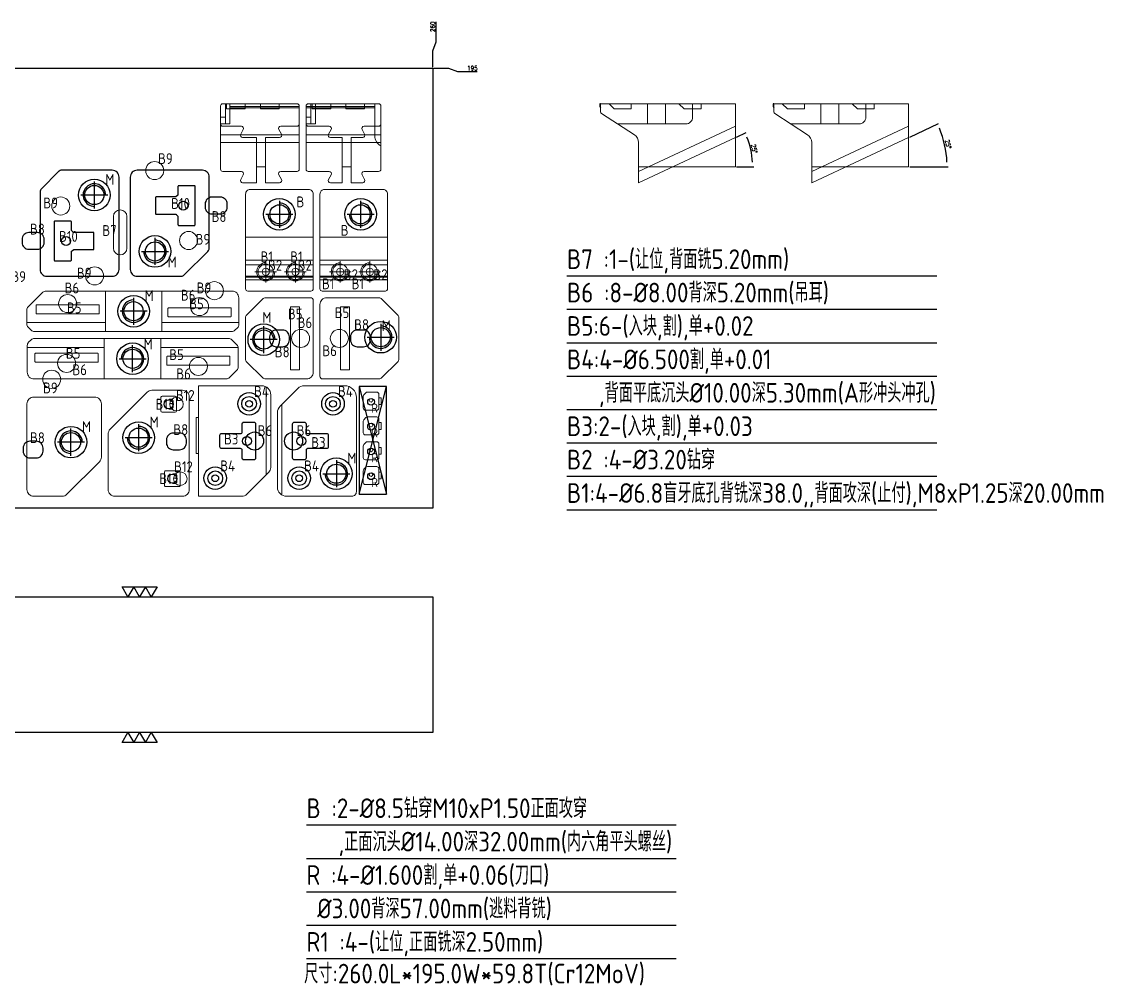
# Model space of a CAD drawing. Header units: millimetres. Extents: x 115810 to 116602, y -2947 to -2509.
# Drawn here: x 116121.9 to 116601.7, y -2936.5 to -2509.3 of the extents above; entities that cross this region are included whole.
import ezdxf
from ezdxf.enums import TextEntityAlignment as Align

# ---------------------------------------------------------------- set-up
doc = ezdxf.new("R2010")
doc.units = ezdxf.units.MM
for name, pattern in [('$TD_AUDIT_GENERATED_(575F8F)', [0]), ('CENTER', [0]), ('DASHED', [0]), ('HIDDEN', [0])]:
    doc.linetypes.add(name, pattern=pattern)
for name, color, linetype in [('5', 5, 'Continuous'), ('DIE_P', 2, 'Continuous'), ('DIE_P_O', 1, '$TD_AUDIT_GENERATED_(575F8F)'), ('DIM', 4, 'Continuous'), ('LB_P', 2, 'Continuous'), ('PRESS', 3, 'Continuous'), ('TEXT', 4, 'Continuous')]:
    doc.layers.add(name, color=color, linetype=linetype)
doc.styles.add('gbenor', font='gbenor.shx', dxfattribs={"bigfont": 'gbcbig.shx'})
doc.styles.get("Standard").update_dxf_attribs({"font": 'txt.shx', "width": 0.85, "bigfont": 'ctxt.shx'})
doc.dimstyles.new('T-2-WX', dxfattribs={"dimtxt": 2, "dimasz": 2, "dimexe": 0.5, "dimexo": 0.5, "dimgap": 0.5, "dimtad": 1, "dimtxsty": 'Standard', "dimblk": 'OPEN30', "dimcen": 0, "dimazin": 3, "dimtfac": 1, "dimtmove": 0, "dimatfit": 3, "dimldrblk": 'OPEN30', "dimlwd": -1, "dimlwe": -1})

# ---------------------------------------------------------------- blocks, each defined once
blk = doc.blocks.new('*D7581')
at = {"layer": 'Defpoints', "color": 0}
for p in [(116304.2, -2529.92), (116319.24, -2531.42), (116044.2, -2724.92)]:
    blk.add_point(p, dxfattribs=at)
at = {"layer": 'DIM', "color": 0}
for p, q in [((116304.7, -2529.92), (116311.24, -2529.92)), ((116311.24, -2529.92), (116315.24, -2531.42)), ((116315.24, -2531.42), (116323.87, -2531.42))]:
    blk.add_line(p, q, dxfattribs=at)
at = {"layer": 'DIM', "color": 0, "insert": (116321.81, -2529.92), "char_height": 2, "attachment_point": 5}
blk.add_mtext('195', dxfattribs=at)
blk = doc.blocks.new('_Open30')
blk = doc.blocks.new('*D7582')
at = {"layer": 'Defpoints', "color": 0}
for p in [(116305.7, -2514.24), (116304.2, -2529.92), (116044.2, -2724.92)]:
    blk.add_point(p, dxfattribs=at)
at = {"layer": 'DIM', "color": 0}
for p, q in [((116305.7, -2518.24), (116305.7, -2509.37)), ((116304.2, -2522.24), (116305.7, -2518.24)), ((116304.2, -2529.42), (116304.2, -2522.24))]:
    blk.add_line(p, q, dxfattribs=at)
at = {"layer": 'DIM', "color": 0, "insert": (116304.2, -2511.55), "char_height": 2, "attachment_point": 5, "rotation": 90}
blk.add_mtext('260', dxfattribs=at)
blk = doc.blocks.new('*D7586')
at = {"layer": 'Defpoints', "color": 0}
for p in [(116438.47, -2560.64), (116445.73, -2568.5), (116395.47, -2573.64), (116438.47, -2573.64), (116395.47, -2580.7)]:
    blk.add_point(p, dxfattribs=at)
at = {"layer": 'DIM', "color": 0}
for p, q in [((116438.92, -2560.43), (116443.24, -2558.42)), ((116438.97, -2573.64), (116446.61, -2573.64))]:
    blk.add_line(p, q, dxfattribs=at)
blk.add_arc((116410.59, -2573.64), 35.52, 3.2268, 21.7732, dxfattribs=at)
at = {"layer": 'DIM', "color": 0, "insert": (116446.78, -2565.62), "char_height": 2, "attachment_point": 5, "rotation": 282.5}
blk.add_mtext('25%%d', dxfattribs=at)
blk = doc.blocks.new('*D7587')
at = {"layer": 'Defpoints', "color": 0}
for p in [(116515.3, -2560.64), (116531.86, -2567.13), (116472.3, -2573.64), (116515.3, -2573.64), (116472.3, -2580.7)]:
    blk.add_point(p, dxfattribs=at)
at = {"layer": 'DIM', "color": 0}
for p, q in [((116515.75, -2560.43), (116528.58, -2554.45)), ((116515.8, -2573.64), (116532.83, -2573.64))]:
    blk.add_line(p, q, dxfattribs=at)
blk.add_arc((116487.42, -2573.64), 44.91, 2.5515, 22.4485, dxfattribs=at)
at = {"layer": 'DIM', "color": 0, "insert": (116532.78, -2563.59), "char_height": 2, "attachment_point": 5, "rotation": 282.5}
blk.add_mtext('25%%d', dxfattribs=at)

msp = doc.modelspace()

# ---------------------------------------------------------------- linework, layer by layer
at = {"layer": '5', "color": 2}
msp.add_lwpolyline([(116044.196, -2764.311), (116304.196, -2764.311), (116304.196, -2824.411), (116044.196, -2824.411)], close=True, dxfattribs=at)
at = {"layer": 'DIE_P', "lineweight": 15}
for p, q in [((116221.21, -2604.887, 0), (116251.21, -2604.887, 0)), ((116254.21, -2604.887, 0), (116284.21, -2604.887, 0)), ((116221.21, -2615.058, 0), (116251.21, -2615.058, 0)), ((116221.21, -2617.154, 0), (116251.21, -2617.154, 0)), ((116254.21, -2615.058, 0), (116284.21, -2615.058, 0)), ((116254.21, -2617.154, 0), (116284.21, -2617.154, 0)), ((116251.21, -2622.072), (116221.21, -2622.072)), ((116251.21, -2622.592), (116221.21, -2622.592)), ((116221.21, -2623.792, 0), (116251.21, -2623.792, 0)), ((116284.21, -2622.072), (116254.21, -2622.072)), ((116284.21, -2622.592), (116254.21, -2622.592)), ((116254.21, -2623.792, 0), (116284.21, -2623.792, 0)), ((116237.354, -2678.893), (116237.354, -2719.156))]:
    msp.add_line(p, q, dxfattribs=at)
at = {"layer": 'DIE_P', "color": 4, "linetype": 'CENTER', "lineweight": 15}
for p, q in [((116230.163, -2615.392), (116230.163, -2624.992)), ((116230.163, -2617.882), (116230.163, -2622.502)), ((116243.302, -2615.392), (116243.302, -2624.992)), ((116243.302, -2617.882), (116243.302, -2622.502)), ((116263.163, -2615.392), (116263.163, -2624.992)), ((116263.163, -2617.882), (116263.163, -2622.502)), ((116276.302, -2615.392), (116276.302, -2624.992)), ((116276.302, -2617.882), (116276.302, -2622.502)), ((116234.963, -2620.192), (116225.363, -2620.192)), ((116232.473, -2620.192), (116227.853, -2620.192)), ((116248.102, -2620.192), (116238.502, -2620.192)), ((116245.612, -2620.192), (116240.992, -2620.192)), ((116267.963, -2620.192), (116258.363, -2620.192)), ((116265.473, -2620.192), (116260.853, -2620.192)), ((116281.102, -2620.192), (116271.502, -2620.192)), ((116278.612, -2620.192), (116273.992, -2620.192))]:
    msp.add_line(p, q, dxfattribs=at)
at = {"layer": 'DIE_P', "linetype": 'Continuous', "lineweight": 15}
for p, q in [((116159.008, -2646.692), (116159.008, -2628.692)), ((116184.068, -2646.692), (116184.068, -2628.692)), ((116159.008, -2642.612, 0), (116124.381, -2642.612, 0)), ((116218.206, -2642.612, 0), (116184.068, -2642.612, 0)), ((116158.518, -2649.692), (116158.518, -2667.692)), ((116183.578, -2649.692), (116183.578, -2667.692)), ((116124.381, -2653.772, 0), (116158.518, -2653.772, 0)), ((116183.578, -2653.772, 0), (116217.885, -2653.772, 0)), ((116230.354, -2671.228), (116230.354, -2710.178)), ((116200.254, -2684.692), (116200.254, -2700.692))]:
    msp.add_line(p, q, dxfattribs=at)
at = {"layer": 'DIE_P', "linetype": 'CENTER'}
for p, q in [((116171.524, -2631.652), (116171.524, -2643.652)), ((116177.524, -2637.652), (116165.524, -2637.652)), ((116281.118, -2643.169), (116281.118, -2655.169)), ((116229.278, -2656.215), (116229.278, -2644.215)), ((116171.063, -2664.732), (116171.063, -2652.732)), ((116235.278, -2650.215), (116223.278, -2650.215)), ((116275.118, -2649.169), (116287.118, -2649.169)), ((116165.063, -2658.732), (116177.063, -2658.732)), ((116143.754, -2701.692), (116143.754, -2689.692)), ((116173.754, -2687.692), (116173.754, -2699.692)), ((116149.754, -2695.692), (116137.754, -2695.692)), ((116167.754, -2693.692), (116179.754, -2693.692))]:
    msp.add_line(p, q, dxfattribs=at)
at = {"layer": 'DIE_P', "color": 1, "linetype": 'Continuous'}
for points in [[(116162.075, -2622.156, 0.4142136), (116165.075, -2619.156), (116165.075, -2578.156, 0.4142136), (116162.075, -2575.156), (116139.706, -2575.156, 0.1989124), (116138.292, -2575.742), (116130.66, -2583.373, 0.1989124), (116130.075, -2584.788), (116130.075, -2619.156, 0.4142136), (116133.075, -2622.156)], [(116173.075, -2575.156, 0.4142136), (116170.075, -2578.156), (116170.075, -2619.156, 0.4142136), (116173.075, -2622.156), (116192.615, -2622.156, 0.1989124), (116194.029, -2621.571), (116204.489, -2611.111, 0.1989124), (116205.075, -2609.697), (116205.075, -2578.156, 0.4142136), (116202.075, -2575.156)]]:
    msp.add_lwpolyline(points, format="xyb", close=True, dxfattribs=at)
at = {"layer": 'DIE_P'}
for points in [[(116159.135, -2586.156, 2.4142136), (116154.135, -2591.156)], [(116231.21, -2594.696, 2.4142136), (116236.21, -2589.696)], [(116267.21, -2594.696, 2.4142136), (116272.21, -2589.696)], [(116176.015, -2611.156, 2.4142136), (116181.015, -2606.156)], [(116256.464, -2709.692, 2.4142136), (116261.464, -2704.692)]]:
    msp.add_lwpolyline(points, format="xyb", dxfattribs=at)
at = {"layer": 'DIE_P', "linetype": 'CENTER'}
for points in [[(116154.135, -2592.156), (116154.135, -2580.156)], [(116160.135, -2586.156), (116148.135, -2586.156)], [(116236.21, -2588.696), (116236.21, -2600.696)], [(116272.21, -2588.696), (116272.21, -2600.696)], [(116230.21, -2594.696), (116242.21, -2594.696)], [(116266.21, -2594.696), (116278.21, -2594.696)], [(116181.015, -2605.156), (116181.015, -2617.156)], [(116175.015, -2611.156), (116187.015, -2611.156)], [(116261.464, -2703.692), (116261.464, -2715.692)], [(116255.464, -2709.692), (116267.464, -2709.692)]]:
    msp.add_lwpolyline(points, dxfattribs=at)
at = {"layer": 'DIE_P', "color": 1}
for points in [[(116191.515, -2599.601), (116198.515, -2599.601, 0.4142136), (116198.815, -2599.301), (116198.815, -2582.301, 0.4142136), (116198.515, -2582.001), (116191.515, -2582.001, 0.4142136), (116191.215, -2582.301), (116191.215, -2586.022, -0.2216947), (116191.107, -2586.252), (116190.298, -2586.931, -0.176327), (116190.105, -2587.001), (116181.515, -2587.001, 0.4142136), (116181.215, -2587.301), (116181.215, -2594.301, 0.4142136), (116181.515, -2594.601), (116190.236, -2594.601, -0.2216947), (116190.465, -2594.709), (116191.144, -2595.518, -0.176327), (116191.215, -2595.711), (116191.215, -2599.301, 0.4142136)], [(116143.635, -2597.711), (116136.635, -2597.711, 0.4142136), (116136.335, -2598.011), (116136.335, -2615.011, 0.4142136), (116136.635, -2615.311), (116143.635, -2615.311, 0.4142136), (116143.935, -2615.011), (116143.935, -2611.29, -0.2216947), (116144.042, -2611.061), (116144.851, -2610.382, -0.176327), (116145.044, -2610.311), (116153.635, -2610.311, 0.4142136), (116153.935, -2610.011), (116153.935, -2603.011, 0.4142136), (116153.635, -2602.711), (116144.914, -2602.711, -0.2216947), (116144.684, -2602.604), (116144.005, -2601.795, -0.176327), (116143.935, -2601.602), (116143.935, -2598.011, 0.4142136)]]:
    msp.add_lwpolyline(points, format="xyb", close=True, dxfattribs=at)
at = {"layer": 'DIE_P', "color": 1, "lineweight": 15}
for points in [[(116251.21, -2627.692), (116251.21, -2585.696, 0.4142136), (116249.21, -2583.696), (116223.21, -2583.696, 0.4142136), (116221.21, -2585.696), (116221.21, -2627.692, 0.4142136), (116222.21, -2628.692), (116250.21, -2628.692, 0.4142136)], [(116284.21, -2627.692), (116284.21, -2585.696, 0.4142136), (116282.21, -2583.696), (116256.21, -2583.696, 0.4142136), (116254.21, -2585.696), (116254.21, -2627.692, 0.4142136), (116255.21, -2628.692), (116283.21, -2628.692, 0.4142136)]]:
    msp.add_lwpolyline(points, format="xyb", close=True, dxfattribs=at)
at = {"layer": 'DIE_P', "color": 94, "linetype": 'Continuous'}
for points in [[(116213.085, -2591.491), (116213.085, -2590.106, 0.4142136), (116210.085, -2587.106), (116206.279, -2587.106, 0.4142136), (116203.279, -2590.106), (116203.279, -2591.491, 0.4142136), (116206.279, -2594.491), (116210.085, -2594.491, 0.4142136)], [(116122.064, -2605.822), (116122.064, -2607.207, 0.4142136), (116125.064, -2610.207), (116128.87, -2610.207, 0.4142136), (116131.87, -2607.207), (116131.87, -2605.822, 0.4142136), (116128.87, -2602.822), (116125.064, -2602.822, 0.4142136)], [(116231.848, -2649.002), (116231.848, -2650.387, 0.4142136), (116234.848, -2653.387), (116237.654, -2653.387, 0.4142136), (116240.654, -2650.387), (116240.654, -2649.002, 0.4142136), (116237.654, -2646.002), (116234.848, -2646.002, 0.4142136)], [(116276.548, -2650.381), (116276.548, -2648.996, 0.4142136), (116273.548, -2645.996), (116270.742, -2645.996, 0.4142136), (116267.742, -2648.996), (116267.742, -2650.381, 0.4142136), (116270.742, -2653.381), (116273.548, -2653.381, 0.4142136)], [(116122.565, -2698.302), (116122.565, -2699.687, 0.4142136), (116125.565, -2702.687), (116128.371, -2702.687, 0.4142136), (116131.371, -2699.687), (116131.371, -2698.302, 0.4142136), (116128.371, -2695.302), (116125.565, -2695.302, 0.4142136)], [(116194.943, -2696.081), (116194.943, -2694.696, 0.4142136), (116191.943, -2691.696), (116189.137, -2691.696, 0.4142136), (116186.137, -2694.696), (116186.137, -2696.081, 0.4142136), (116189.137, -2699.081), (116191.943, -2699.081, 0.4142136)]]:
    msp.add_lwpolyline(points, format="xyb", close=True, dxfattribs=at)
at = {"layer": 'DIE_P', "color": 52, "linetype": 'DASHED', "lineweight": 15, "ltscale": 0.5}
msp.add_lwpolyline([(116162.575, -2609.711, 1), (116168.575, -2609.711), (116168.575, -2595.711, 1), (116162.575, -2595.711)], format="xyb", close=True, dxfattribs=at)
at = {"layer": 'DIE_P', "color": 1, "linetype": 'Continuous', "lineweight": 15}
for points in [[(116215.042, -2646.692), (116127.545, -2646.692, -0.1989124), (116126.131, -2646.106), (116124.779, -2644.754, -0.1989124), (116124.193, -2643.34), (116124.193, -2636.752, -0.1989124), (116124.486, -2636.044), (116131.253, -2629.278, -0.1989124), (116132.667, -2628.692), (116215.193, -2628.692, -0.4142136), (116218.193, -2631.692), (116218.193, -2643.54, -0.1989124), (116217.607, -2644.954), (116216.456, -2646.106, -0.1989124)], [(116221.198, -2658.783), (116221.198, -2640.6, -0.1989124), (116221.784, -2639.186), (116228.693, -2632.278, -0.1989124), (116230.107, -2631.692), (116249.998, -2631.692, -0.4142136), (116251.198, -2632.892), (116251.198, -2664.692, -0.4142136), (116248.198, -2667.692), (116230.107, -2667.692, -0.1989124), (116228.693, -2667.106), (116221.784, -2660.198, -0.1989124)], [(116289.198, -2640.6), (116289.198, -2658.783, -0.1989124), (116288.613, -2660.198), (116281.704, -2667.106, -0.1989124), (116280.29, -2667.692), (116255.398, -2667.692, -0.4142136), (116254.198, -2666.492), (116254.198, -2634.692, -0.4142136), (116257.198, -2631.692), (116280.29, -2631.692, -0.1989124), (116281.704, -2632.278), (116288.613, -2639.186, -0.1989124)], [(116156.293, -2635.072, 0.4142136), (116155.993, -2634.772), (116128.593, -2634.772, 0.4142136), (116128.293, -2635.072), (116128.293, -2638.472, 0.4142136), (116128.593, -2638.772), (116155.993, -2638.772, 0.4142136), (116156.293, -2638.472)], [(116214.783, -2636.417, 0.4142136), (116214.483, -2636.117), (116187.083, -2636.117, 0.4142136), (116186.783, -2636.417), (116186.783, -2639.817, 0.4142136), (116187.083, -2640.117), (116214.483, -2640.117, 0.4142136), (116214.783, -2639.817)], [(116244.818, -2663.692, 0.4142136), (116245.118, -2663.392), (116245.118, -2635.992, 0.4142136), (116244.818, -2635.692), (116241.418, -2635.692, 0.4142136), (116241.118, -2635.992), (116241.118, -2663.392, 0.4142136), (116241.418, -2663.692)], [(116263.578, -2635.692, 0.4142136), (116263.278, -2635.992), (116263.278, -2663.392, 0.4142136), (116263.578, -2663.692), (116266.978, -2663.692, 0.4142136), (116267.278, -2663.392), (116267.278, -2635.992, 0.4142136), (116266.978, -2635.692)], [(116127.545, -2649.692), (116213.627, -2649.692, -0.1989124), (116215.042, -2650.278), (116217.307, -2652.543, -0.1989124), (116217.893, -2653.958), (116217.893, -2662.405, -0.1989124), (116217.307, -2663.819), (116214.02, -2667.106, -0.1989124), (116212.606, -2667.692), (116127.393, -2667.692, -0.4142136), (116124.393, -2664.692), (116124.393, -2652.843, -0.1989124), (116124.979, -2651.429), (116126.131, -2650.278, -0.1989124)], [(116127.803, -2659.967, 0.4142136), (116128.103, -2660.267), (116155.503, -2660.267, 0.4142136), (116155.803, -2659.967), (116155.803, -2656.567, 0.4142136), (116155.503, -2656.267), (116128.103, -2656.267, 0.4142136), (116127.803, -2656.567)], [(116186.293, -2661.312, 0.4142136), (116186.593, -2661.612), (116213.993, -2661.612, 0.4142136), (116214.293, -2661.312), (116214.293, -2657.912, 0.4142136), (116213.993, -2657.612), (116186.593, -2657.612, 0.4142136), (116186.293, -2657.912)], [(116200.254, -2684.692), (116200.254, -2670.692), (116228.354, -2670.692, -0.4142136), (116232.354, -2674.692), (116232.354, -2706.935, -0.1989124), (116231.475, -2709.056), (116221.718, -2718.813, -0.1989124), (116219.597, -2719.692), (116200.254, -2719.692), (116200.254, -2700.692), (116199.254, -2700.692), (116199.254, -2684.692)], [(116270.354, -2675.892), (116270.354, -2717.692, -0.4142136), (116268.354, -2719.692), (116239.354, -2719.692, -0.4142136), (116235.354, -2715.692), (116235.354, -2682.55, -0.1989124), (116236.526, -2679.721), (116244.384, -2671.863, -0.1989124), (116247.212, -2670.692), (116265.154, -2670.692, -0.4142136)], [(116157.254, -2678.692), (116157.254, -2702.307, -0.1989124), (116156.375, -2704.428), (116141.991, -2718.813, -0.1989124), (116139.869, -2719.692), (116127.254, -2719.692, -0.4142136), (116124.254, -2716.692), (116124.254, -2678.692, -0.4142136), (116127.254, -2675.692), (116154.254, -2675.692, -0.4142136)], [(116160.254, -2716.692), (116160.254, -2692.077, -0.1989124), (116161.133, -2689.955), (116177.517, -2673.57, -0.1989124), (116179.639, -2672.692), (116193.254, -2672.692, -0.4142136), (116196.254, -2675.692), (116196.254, -2716.692, -0.4142136), (116193.254, -2719.692), (116163.254, -2719.692, -0.4142136)], [(116183.573, -2681.769), (116183.573, -2675.969, -0.4142136), (116184.173, -2675.369), (116189.973, -2675.369, -0.4142136), (116190.573, -2675.969), (116190.573, -2681.769, -0.4142136), (116189.973, -2682.369), (116184.173, -2682.369, -0.4142136)], [(116185.223, -2714.809), (116185.223, -2709.009, -0.4142136), (116185.823, -2708.409), (116191.623, -2708.409, -0.4142136), (116192.223, -2709.009), (116192.223, -2714.809, -0.4142136), (116191.623, -2715.409), (116185.823, -2715.409, -0.4142136)]]:
    msp.add_lwpolyline(points, format="xyb", close=True, dxfattribs=at)
at = {"layer": 'DIE_P', "color": 1, "linetype": 'Continuous', "lineweight": 25}
for points in [[(116210.503, -2691.992, 0.4142136), (116209.703, -2692.792), (116209.703, -2697.592, 0.4142136), (116210.503, -2698.392), (116218.853, -2698.392, -0.4142136), (116219.553, -2699.092), (116219.553, -2702.592, 0.4142136), (116220.353, -2703.392), (116225.003, -2703.392, 0.4142136), (116225.803, -2702.592), (116225.803, -2687.792, 0.4142136), (116225.003, -2686.992), (116220.353, -2686.992, 0.4142136), (116219.553, -2687.792), (116219.553, -2691.292, -0.4142136), (116218.853, -2691.992)], [(116257.215, -2698.392, 0.4142136), (116258.015, -2697.592), (116258.015, -2692.792, 0.4142136), (116257.215, -2691.992), (116248.865, -2691.992, -0.4142136), (116248.165, -2691.292), (116248.165, -2687.792, 0.4142136), (116247.365, -2686.992), (116242.715, -2686.992, 0.4142136), (116241.915, -2687.792), (116241.915, -2702.592, 0.4142136), (116242.715, -2703.392), (116247.365, -2703.392, 0.4142136), (116248.165, -2702.592), (116248.165, -2699.092, -0.4142136), (116248.865, -2698.392)]]:
    msp.add_lwpolyline(points, format="xyb", close=True, dxfattribs=at)
at = {"layer": 'DIE_P', "color": 94, "linetype": 'Continuous', "lineweight": 15}
for centre in [(116180.895, -2575.301), (116139.254, -2591.011), (116195.895, -2606.301), (116154.254, -2622.011), (116207.378, -2628.547), (116135.208, -2667.837)]:
    msp.add_circle(centre, 4, dxfattribs=at)
at = {"layer": 'DIE_P', "linetype": 'Continuous'}
for centre in [(116154.135, -2586.156), (116236.21, -2594.696), (116272.21, -2594.696), (116181.015, -2611.156), (116171.524, -2637.652), (116229.278, -2650.215), (116281.118, -2649.169), (116171.063, -2658.732), (116173.754, -2693.692), (116143.754, -2695.692), (116261.464, -2709.692)]:
    msp.add_circle(centre, 7, dxfattribs=at)
at = {"layer": 'DIE_P'}
for centre in [(116154.135, -2586.156), (116236.21, -2594.696), (116272.21, -2594.696), (116181.015, -2611.156), (116171.524, -2637.652), (116229.278, -2650.215), (116281.118, -2649.169), (116171.063, -2658.732), (116143.754, -2695.692), (116173.754, -2693.692), (116261.464, -2709.692)]:
    msp.add_circle(centre, 4.25, dxfattribs=at)
at = {"layer": 'DIE_P', "color": 2, "linetype": 'DASHED', "lineweight": 15}
for centre in [(116230.163, -2620.192), (116243.302, -2620.192), (116263.163, -2620.192), (116276.302, -2620.192)]:
    msp.add_circle(centre, 3.4, dxfattribs=at)
at = {"layer": 'DIE_P', "linetype": 'Continuous', "lineweight": 15}
for centre in [(116230.163, -2620.192), (116243.302, -2620.192), (116263.163, -2620.192), (116276.302, -2620.192)]:
    msp.add_circle(centre, 1.6, dxfattribs=at)
at = {"layer": 'DIE_P', "color": 52, "linetype": 'DASHED', "lineweight": 15}
for centre, radius in [((116142.293, -2634.272), 4), ((116200.783, -2635.617), 4), ((116245.618, -2649.692), 4), ((116262.778, -2649.692), 4), ((116141.803, -2660.767), 4), ((116200.293, -2662.112), 4), ((116190.573, -2678.869), 3), ((116192.223, -2711.909), 3)]:
    msp.add_circle(centre, radius, dxfattribs=at)
at = {"layer": 'DIE_P', "linetype": 'HIDDEN'}
for centre in [(116222.753, -2678.692), (116259.965, -2678.692), (116207.753, -2711.692), (116244.965, -2711.692)]:
    msp.add_circle(centre, 5, dxfattribs=at)
at = {"layer": 'DIE_P', "color": 1}
for centre in [(116222.753, -2678.692), (116259.965, -2678.692), (116207.753, -2711.692), (116244.965, -2711.692)]:
    msp.add_circle(centre, 3.25, dxfattribs=at)
at = {"layer": 'DIE_P', "color": 52, "linetype": 'DASHED'}
for centre in [(116225.203, -2695.192), (116242.515, -2695.192)]:
    msp.add_circle(centre, 4, dxfattribs=at)
at = {"layer": 'DIE_P', "color": 2, "linetype": 'DASHED', "lineweight": 15}
for centre in [(116230.163, -2620.192), (116243.302, -2620.192), (116263.163, -2620.192), (116276.302, -2620.192)]:
    msp.add_arc(centre, 4, 90, 0, dxfattribs=at)
at = {"layer": 'DIE_P'}
for centre, start, end in [((116171.524, -2637.652), 90, 0), ((116229.278, -2650.215), 0, 270), ((116281.118, -2649.169), 180, 90), ((116171.063, -2658.732), 270, 180), ((116143.754, -2695.692), 0, 270), ((116173.754, -2693.692), 180, 90)]:
    msp.add_arc(centre, 5, start, end, dxfattribs=at)
at = {"layer": 'DIE_P_O', "color": 3}
for centre, radius in [((116193.535, -2590.801), 2), ((116141.615, -2606.511), 2), ((116187.073, -2678.869), 2), ((116222.753, -2678.692), 1.5), ((116259.965, -2678.692), 1.5), ((116221.778, -2695.192), 2), ((116245.94, -2695.192), 2), ((116188.723, -2711.909), 2), ((116207.753, -2711.692), 1.5), ((116244.965, -2711.692), 1.5)]:
    msp.add_circle(centre, radius, dxfattribs=at)
at = {"layer": 'LB_P', "color": 3, "linetype": 'HIDDEN', "lineweight": 15}
for p, q in [((116212.245, -2545.647), (116212.245, -2554.644)), ((116250.185, -2545.647), (116250.185, -2554.644)), ((116252.185, -2554.644), (116252.185, -2545.647)), ((116212.245, -2551.644, 0), (116210.085, -2551.644, 0)), ((116250.185, -2551.644, 0), (116248.025, -2551.644, 0)), ((116212.245, -2554.644, 0), (116210.085, -2554.644, 0)), ((116250.185, -2554.644, 0), (116248.025, -2554.644, 0)), ((116250.185, -2554.644, 0), (116252.185, -2554.644, 0))]:
    msp.add_line(p, q, dxfattribs=at)
at = {"layer": 'LB_P', "linetype": 'Continuous', "lineweight": 15}
for p, q in [((116245.025, -2546.844), (116214.245, -2546.844)), ((116245.025, -2547.425), (116214.245, -2547.425)), ((116248.025, -2546.844), (116278.545, -2546.844)), ((116248.025, -2547.425), (116278.545, -2547.425)), ((116378.671, -2545.644), (116438.471, -2545.644)), ((116438.471, -2545.644), (116438.471, -2573.644)), ((116455.496, -2545.644, 0), (116515.296, -2545.644, 0)), ((116515.296, -2545.644, 0), (116515.296, -2573.644, 0)), ((116438.471, -2560.644), (116395.471, -2580.696)), ((116515.296, -2560.644, 0), (116472.296, -2580.696, 0)), ((116438.471, -2573.644), (116395.471, -2573.644)), ((116515.296, -2573.644, 0), (116472.296, -2573.644, 0))]:
    msp.add_line(p, q, dxfattribs=at)
at = {"layer": 'LB_P', "color": 8}
for p, q in [((116271.554, -2671.039), (116283.662, -2718.74)), ((116271.554, -2718.74), (116283.662, -2671.039))]:
    msp.add_line(p, q, dxfattribs=at)
at = {"layer": 'LB_P', "color": 8, "linetype": 'Continuous', "lineweight": 15}
for p, q in [((116280.354, -2676.018), (116280.354, -2679.018)), ((116280.354, -2687.018), (116280.354, -2690.018)), ((116280.354, -2698.018), (116280.354, -2701.018)), ((116280.354, -2709.018), (116280.354, -2712.018))]:
    msp.add_line(p, q, dxfattribs=at)
at = {"layer": 'LB_P', "color": 1, "lineweight": 15}
for points in [[(116220.189, -2577.196, 0.5773503), (116219.323, -2575.696), (116211.085, -2575.696, -0.4142136), (116210.085, -2574.696), (116210.085, -2546.647, -0.4142136), (116211.085, -2545.647), (116244.025, -2545.647, -0.4142136), (116245.025, -2546.647), (116245.025, -2574.696, -0.4142136), (116244.025, -2575.696), (116236.787, -2575.696, 0.5773503), (116235.921, -2577.196), (116237.076, -2579.196, -0.5773503), (116236.21, -2580.696), (116230.055, -2580.696), (116230.055, -2573.644), (116226.055, -2573.644), (116226.055, -2580.696), (116219.9, -2580.696, -0.5773503), (116219.034, -2579.196)], [(116259.129, -2577.196, 0.5773503), (116258.263, -2575.696), (116249.025, -2575.696, -0.4142136), (116248.025, -2574.696), (116248.025, -2546.647, -0.4142136), (116249.025, -2545.647), (116280.215, -2545.647, -0.4142136), (116281.215, -2546.647), (116281.215, -2574.696, -0.4142136), (116280.215, -2575.696), (116273.727, -2575.696, 0.5773503), (116272.861, -2577.196), (116274.016, -2579.196, -0.5773503), (116273.15, -2580.696), (116267.995, -2580.696), (116267.995, -2573.644), (116263.995, -2573.644), (116263.995, -2580.696), (116258.84, -2580.696, -0.5773503), (116257.974, -2579.196)]]:
    msp.add_lwpolyline(points, format="xyb", close=True, dxfattribs=at)
at = {"layer": 'LB_P', "color": 3, "linetype": 'HIDDEN', "lineweight": 15, "elevation": 0}
msp.add_lwpolyline([(116212.245, -2554.644), (116214.245, -2554.644), (116214.245, -2545.647)], dxfattribs=at)
at = {"layer": 'LB_P', "linetype": 'HIDDEN', "lineweight": 15}
for points in [[(116212.755, -2545.647), (116212.755, -2547.944), (116221.035, -2547.944), (116221.035, -2545.647)], [(116227.755, -2545.647), (116227.755, -2547.944), (116236.035, -2547.944), (116236.035, -2545.647)], [(116250.695, -2545.647), (116250.695, -2547.944), (116258.975, -2547.944), (116258.975, -2545.647)], [(116265.695, -2545.647), (116265.695, -2547.944), (116273.975, -2547.944), (116273.975, -2545.647)]]:
    msp.add_lwpolyline(points, close=True, dxfattribs=at)
at = {"layer": 'LB_P', "color": 94, "linetype": 'Continuous', "lineweight": 15}
msp.add_lwpolyline([(116281.215, -2564.371), (116281.215, -2546.647, 0.4142136), (116280.215, -2545.647), (116278.545, -2545.647), (116278.545, -2559.947, 0.2783823)], format="xyb", close=True, dxfattribs=at)
at = {"layer": 'LB_P'}
msp.add_lwpolyline([(116378.371, -2545.644), (116378.371, -2546.844), (116378.671, -2547.364), (116378.671, -2545.644)], close=True, dxfattribs=at)
at = {"layer": 'LB_P', "linetype": 'Continuous', "lineweight": 15}
for points in [[(116378.671, -2549.206), (116378.671, -2545.644)], [(116395.471, -2575.696), (116438.471, -2555.644)], [(116245.025, -2559.477), (116210.085, -2559.477)], [(116281.215, -2559.477), (116248.025, -2559.477)], [(116245.025, -2562.831), (116210.085, -2562.831)], [(116281.215, -2562.831), (116248.025, -2562.831)]]:
    msp.add_lwpolyline(points, dxfattribs=at)
at = {"layer": 'LB_P', "linetype": 'HIDDEN', "lineweight": 15, "elevation": 0}
for points in [[(116382.421, -2545.644), (116384.721, -2547.944), (116392.221, -2547.944), (116392.221, -2545.644)], [(116399.486, -2545.644), (116399.486, -2554.644), (116407.457, -2554.644), (116407.457, -2545.644)], [(116413.421, -2545.644), (116415.721, -2547.944), (116423.221, -2547.944), (116423.221, -2545.644)], [(116459.246, -2545.644), (116461.546, -2547.944), (116469.046, -2547.944), (116469.046, -2545.644)], [(116476.311, -2545.644), (116476.311, -2554.644), (116484.282, -2554.644), (116484.282, -2545.644)], [(116490.246, -2545.644), (116492.546, -2547.944), (116500.046, -2547.944), (116500.046, -2545.644)]]:
    msp.add_lwpolyline(points, close=True, dxfattribs=at)
at = {"layer": 'LB_P', "linetype": 'HIDDEN', "lineweight": 15}
msp.add_lwpolyline([(116386.209, -2554.644), (116416.471, -2554.644, 0.4142136), (116419.471, -2551.644), (116419.471, -2545.644)], format="xyb", dxfattribs=at)
at = {"layer": 'LB_P', "elevation": 0}
msp.add_lwpolyline([(116455.196, -2545.644), (116455.196, -2546.844), (116455.496, -2547.364), (116455.496, -2545.644)], close=True, dxfattribs=at)
at = {"layer": 'LB_P', "linetype": 'Continuous', "lineweight": 15, "elevation": 0}
for points in [[(116455.496, -2549.206), (116455.496, -2545.644)], [(116472.296, -2575.696), (116515.296, -2555.644)]]:
    msp.add_lwpolyline(points, dxfattribs=at)
at = {"layer": 'LB_P', "linetype": 'HIDDEN', "lineweight": 15, "elevation": 0}
for points in [[(116463.034, -2554.644), (116493.296, -2554.644, 0.4142136), (116496.296, -2551.644), (116496.296, -2545.644)], [(116245.025, -2554.644, -0.4142136), (116244.025, -2555.644), (116236.787, -2555.644, 0.5773503), (116235.921, -2557.144), (116237.076, -2559.144, -0.5773503), (116236.21, -2560.644), (116230.055, -2560.644), (116230.055, -2573.644), (116226.055, -2573.644), (116226.055, -2560.644), (116219.9, -2560.644, -0.5773503), (116219.034, -2559.144), (116220.189, -2557.144, 0.5773503), (116219.323, -2555.644), (116211.085, -2555.644, -0.4142136), (116210.085, -2554.644)], [(116281.215, -2554.644, -0.4142136), (116280.215, -2555.644), (116273.727, -2555.644, 0.5773503), (116272.861, -2557.144), (116274.016, -2559.144, -0.5773503), (116273.15, -2560.644), (116267.995, -2560.644), (116267.995, -2573.644), (116263.995, -2573.644), (116263.995, -2560.644), (116258.84, -2560.644, -0.5773503), (116257.974, -2559.144), (116259.129, -2557.144, 0.5773503), (116258.263, -2555.644), (116249.025, -2555.644, -0.4142136), (116248.025, -2554.644)]]:
    msp.add_lwpolyline(points, format="xyb", dxfattribs=at)
at = {"layer": 'LB_P', "color": 1, "linetype": 'Continuous', "lineweight": 15}
msp.add_lwpolyline([(116395.471, -2580.696), (116395.471, -2562.831, 0.2539676), (116393.65, -2559.477), (116379.127, -2550.045, -0.2539676), (116378.671, -2549.206)], format="xyb", dxfattribs=at)
at = {"layer": 'LB_P', "color": 1, "linetype": 'Continuous', "lineweight": 15, "elevation": 0}
msp.add_lwpolyline([(116472.296, -2580.696), (116472.296, -2562.831, 0.2539676), (116470.475, -2559.477), (116455.952, -2550.045, -0.2539676), (116455.496, -2549.206)], format="xyb", dxfattribs=at)
at = {"layer": 'LB_P', "color": 8}
msp.add_lwpolyline([(116271.554, -2671.039), (116271.554, -2718.74), (116283.662, -2718.74), (116283.662, -2671.039)], close=True, dxfattribs=at)
at = {"layer": 'LB_P', "color": 8, "linetype": 'Continuous', "lineweight": 15}
for points in [[(116280.354, -2679.018), (116280.354, -2680.518, -0.4142136), (116279.354, -2681.518), (116274.354, -2681.518, -0.4142136), (116273.354, -2680.518), (116273.354, -2675.433, -0.1989124), (116273.647, -2674.726), (116274.561, -2673.811, -0.1989124), (116275.268, -2673.518), (116279.354, -2673.518, -0.4142136), (116280.354, -2674.518), (116280.354, -2676.018), (116281.354, -2676.018), (116281.354, -2679.018)], [(116280.354, -2690.018), (116280.354, -2691.518, -0.4142136), (116279.354, -2692.518), (116274.354, -2692.518, -0.4142136), (116273.354, -2691.518), (116273.354, -2686.433, -0.1989124), (116273.647, -2685.726), (116274.561, -2684.811, -0.1989124), (116275.268, -2684.518), (116279.354, -2684.518, -0.4142136), (116280.354, -2685.518), (116280.354, -2687.018), (116281.354, -2687.018), (116281.354, -2690.018)], [(116280.354, -2701.018), (116280.354, -2702.518, -0.4142136), (116279.354, -2703.518), (116274.354, -2703.518, -0.4142136), (116273.354, -2702.518), (116273.354, -2697.433, -0.1989124), (116273.647, -2696.726), (116274.561, -2695.811, -0.1989124), (116275.268, -2695.518), (116279.354, -2695.518, -0.4142136), (116280.354, -2696.518), (116280.354, -2698.018), (116281.354, -2698.018), (116281.354, -2701.018)], [(116280.354, -2712.018), (116280.354, -2713.518, -0.4142136), (116279.354, -2714.518), (116274.354, -2714.518, -0.4142136), (116273.354, -2713.518), (116273.354, -2708.433, -0.1989124), (116273.647, -2707.726), (116274.561, -2706.811, -0.1989124), (116275.268, -2706.518), (116279.354, -2706.518, -0.4142136), (116280.354, -2707.518), (116280.354, -2709.018), (116281.354, -2709.018), (116281.354, -2712.018)]]:
    msp.add_lwpolyline(points, format="xyb", close=True, dxfattribs=at)
at = {"layer": 'LB_P', "color": 8, "linetype": 'HIDDEN', "ltscale": 0.5}
for centre in [(116276.854, -2677.818), (116276.854, -2688.818), (116276.854, -2699.818), (116276.854, -2710.818)]:
    msp.add_circle(centre, 1.5, dxfattribs=at)
at = {"layer": 'LB_P', "color": 8, "linetype": 'Continuous', "lineweight": 18}
for centre in [(116276.854, -2677.118), (116276.854, -2688.118), (116276.854, -2699.118), (116276.854, -2710.118)]:
    msp.add_circle(centre, 0.8, dxfattribs=at)
at = {"layer": 'PRESS', "color": 8, "linetype": 'HIDDEN'}
msp.add_lwpolyline([(116044.196, -2724.924), (116044.196, -2529.924), (116304.196, -2529.924), (116304.196, -2724.924)], close=True, dxfattribs=at)
at = {"layer": 'TEXT', "color": 3, "linetype": 'Continuous'}
for p, q in [((116363.748, -2621.981), (116527.758, -2621.981)), ((116363.748, -2636.791), (116527.758, -2636.791)), ((116363.748, -2651.601), (116527.758, -2651.601)), ((116363.748, -2666.412), (116527.758, -2666.412)), ((116363.748, -2681.222), (116527.758, -2681.222)), ((116363.748, -2696.033), (116527.758, -2696.033)), ((116363.748, -2710.843), (116527.758, -2710.843)), ((116363.748, -2725.653), (116527.758, -2725.653)), ((116248.237, -2865.382), (116412.247, -2865.382)), ((116248.237, -2880.192), (116412.247, -2880.192)), ((116248.237, -2895.003), (116412.247, -2895.003)), ((116248.237, -2909.813), (116412.247, -2909.813)), ((116248.237, -2924.624), (116412.247, -2924.624))]:
    msp.add_line(p, q, dxfattribs=at)
at = {"layer": 'TEXT', "color": 4}
for points in [[(116181.99, -2759.811), (116179.392, -2764.311), (116176.794, -2759.811), (116174.196, -2764.311), (116171.598, -2759.811), (116169, -2764.311), (116166.402, -2759.811), (116181.99, -2759.811)], [(116166.402, -2828.911), (116169, -2824.411), (116171.598, -2828.911), (116174.196, -2824.411), (116176.794, -2828.911), (116179.392, -2824.411), (116181.99, -2828.911), (116166.402, -2828.911)]]:
    msp.add_lwpolyline(points, close=True, dxfattribs=at)

# ---------------------------------------------------------------- texts
at = {"layer": 'TEXT', "color": 4, "style": 'gbenor'}
for s, p in [('B9', (116185.643, -2570.031)), ('M', (116161.036, -2579.255)), ('B9', (116134.749, -2589.651)), ('B10', (116192.358, -2589.882)), ('B', (116245.526, -2589.174)), ('B8', (116209.415, -2595.693)), ('B8', (116128.882, -2601.252)), ('B7', (116160.848, -2601.878)), ('B', (116265.138, -2601.82)), ('B10', (116142.616, -2604.5)), ('B9', (116202.274, -2605.751)), ('M', (116188.637, -2615.833)), ('B1', (116230.614, -2613.536)), ('B1', (116243.752, -2613.536)), ('B9', (116149.624, -2620.771)), ('B2', (116234.299, -2617.335)), ('B2', (116247.437, -2617.335)), ('B2', (116267.89, -2621.459)), ('B2', (116281.028, -2621.459)), ('B9', (116120.557, -2622.292)), ('B1', (116257.863, -2625.492)), ('B1', (116271.001, -2625.492)), ('B6', (116144.146, -2627.356)), ('M', (116178.425, -2630.75)), ('B6', (116195.72, -2630.554)), ('B9', (116202.748, -2627.306)), ('B5', (116145.203, -2636.157)), ('B5', (116199.415, -2634.358)), ('M', (116230.673, -2640.409)), ('B5', (116243.193, -2638.852)), ('B5', (116263.978, -2638.283)), ('B6', (116247.492, -2642.698)), ('B8', (116272.653, -2643.601)), ('M', (116283.62, -2644.098)), ('M', (116177.98, -2652.221)), ('B6', (116258.485, -2655.177)), ('B5', (116144.713, -2656.268)), ('B5', (116190.556, -2656.888)), ('B8', (116237.443, -2655.695)), ('B6', (116147.629, -2663.601)), ('B6', (116193.687, -2665.406)), ('B9', (116134.625, -2671.631)), ('B4', (116228.241, -2673.205)), ('B4', (116265.452, -2673.205)), ('B13', (116185.473, -2678.869)), ('B12', (116194.458, -2674.984)), ('M', (116150.655, -2688.79)), ('M', (116180.655, -2686.79)), ('B8', (116128.883, -2693.732)), ('B8', (116192.456, -2690.127)), ('B6', (116229.795, -2690.6)), ('B6', (116247.106, -2690.6)), ('B3', (116214.828, -2694.308)), ('B3', (116253.507, -2695.865)), ('M', (116268.365, -2702.79)), ('B12', (116193.645, -2706.603)), ('B4', (116213.241, -2706.205)), ('B4', (116250.452, -2706.205)), ('B13', (116187.123, -2711.909))]:
    msp.add_text(s, height=4.8, dxfattribs=at).set_placement(p, align=Align.MIDDLE_CENTER)
for s, p in [('B7 :1-(让位,背面铣5.20mm)', (116363.748, -2618.931)), ('B6 :8-%%C8.00背深5.20mm(吊耳)', (116363.748, -2633.742)), ('   ,背面平底沉头%%c10.00深5.30mm(A形冲头冲孔)', (116363.748, -2678.173)), ('B2 :4-%%C3.20钻穿', (116363.748, -2707.794)), ('B1:4-%%C6.8盲牙底孔背铣深38.0,,背面攻深(止付),M8xP1.25深20.00mm', (116363.748, -2722.604)), ('B :2-%%C8.5钻穿M10xP1.50正面攻穿', (116248.237, -2862.333)), ('   ,正面沉头%%C14.00深32.00mm(内六角平头螺丝)', (116248.237, -2877.143)), (' %%C3.00背深57.00mm(逃料背铣)', (116248.237, -2906.764)), ('R1 :4-(让位,正面铣深2.50mm)', (116248.237, -2921.574)), ('尺寸:260.0L*195.0W*59.8T(Cr12MoV)', (116247.181, -2935.635))]:
    msp.add_text(s, height=8.712, dxfattribs=at).set_placement(p)
at = {"layer": 'TEXT', "color": 1, "style": 'gbenor'}
for s, p in [('B5:6-(入块,割),单+0.02', (116363.748, -2648.552)), ('B4:4-%%C6.500割,单+0.01', (116363.748, -2663.363)), ('B3:2-(入块,割),单+0.03', (116363.748, -2692.983)), ('R :4-%%C1.600割,单+0.06(刀口)', (116248.237, -2891.954))]:
    msp.add_text(s, height=8.712, dxfattribs=at).set_placement(p)
at = {"layer": 'TEXT', "color": 8, "linetype": 'Continuous', "style": 'gbenor'}
for p in [(116278.456, -2680.589), (116278.456, -2691.589), (116278.456, -2702.589), (116278.456, -2713.589)]:
    msp.add_text('R', height=4, dxfattribs=at).set_placement(p, align=Align.MIDDLE_CENTER)

# ---------------------------------------------------------------- dimensions: what is measured, and where the dimension line sits
at = {"layer": 'DIM', "color": 4}
for offset, dtype, picture, middle in [((1.5, 15.684), 1, '*D7582', (116304.196, -2511.554)), ((15.046, -1.5), 0, '*D7581', (116321.806, -2529.924))]:
    dim = msp.add_ordinate_dim(feature_location=(116304.196, -2529.924), offset=offset, dtype=dtype, origin=(116044.196, -2724.924), dimstyle='T-2-WX', dxfattribs=at)
    dim.commit()
    dim.dimension.update_dxf_attribs({"geometry": picture, "text_midpoint": middle})
for base, line1, line2, picture, middle in [((116531.858, -2567.135), ((116515.296, -2560.644, 0), (116472.296, -2580.696, 0)), ((116515.296, -2573.644, 0), (116472.296, -2573.644, 0)), '*D7587', (116532.778, -2563.588)), ((116445.735, -2568.497), ((116438.471, -2560.644), (116395.471, -2580.696)), ((116438.471, -2573.644), (116395.471, -2573.644)), '*D7586', (116446.779, -2565.622))]:
    dim = msp.add_angular_dim_2l(base=base, line1=line1, line2=line2, dimstyle='T-2-WX', dxfattribs=at)
    dim.commit()
    dim.dimension.update_dxf_attribs({"geometry": picture, "text_midpoint": middle})

doc.saveas('drawing.dxf')
